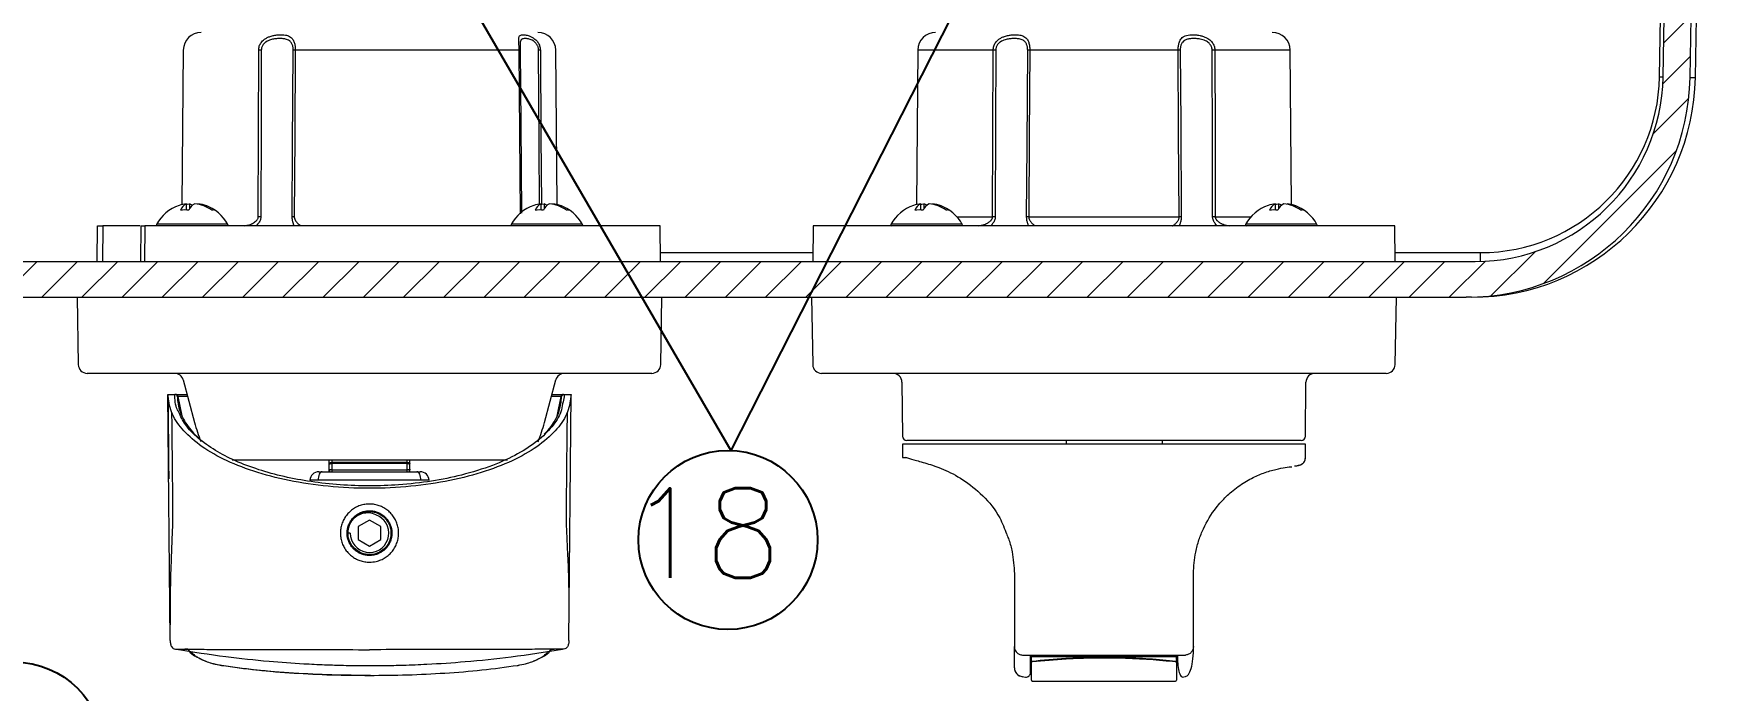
# Model space of a CAD drawing. Extents: x 14808 to 20058, y -13198 to -11680.
# Drawn here: x 15950.8 to 16044.4, y -12223.5 to -12186.8 of the extents above; entities that cross this region are included whole.
import ezdxf

# ---------------------------------------------------------------- set-up
doc = ezdxf.new("R2010")
doc.units = 0
doc.header["$LTSCALE"] = 7
doc.header["$MEASUREMENT"] = 0
doc.layers.get('0').update_dxf_attribs({"color": 2, "linetype": 'CONTINUOUS'})
doc.layers.add('D', color=2, linetype='CONTINUOUS')
doc.layers.add('DWG', color=7, linetype='CONTINUOUS')
doc.styles.add('GHS', font='romans', dxfattribs={"bigfont": 'ghs'})
doc.dimstyles.new('STANDARD$7', dxfattribs={"dimtxt": 3.5, "dimasz": 3, "dimexe": 1, "dimexo": 0.0625, "dimgap": 1, "dimtad": 1, "dimdec": 4, "dimzin": 0, "dimdsep": 46, "dimtxsty": 'GHS', "dimcen": 1, "dimclrt": 2, "dimadec": 0, "dimazin": 0, "dimtfac": 1, "dimtdec": 4, "dimtofl": 0, "dimtmove": 0, "dimatfit": 3, "dimfxl": 1, "dimtolj": 1, "dimtzin": 0, "dimarcsym": 0})

msp = doc.modelspace()

# ---------------------------------------------------------------- hatches: boundary and pattern name
at = {"linetype": 'Continuous', "lineweight": 0}
h = msp.add_hatch(dxfattribs=at)
h.set_pattern_fill('ANSI31', color=2, scale=0.5, style=0)
h.set_pattern_definition([(45, (16191.9034, -11909.3088), (-1.122532, 1.122532), [])])
edge = h.paths.add_edge_path(flags=0)
edge.add_ellipse((16030.803, -12189.068), major_axis=(12.5, 0), ratio=0.999976, start_angle=270, end_angle=359.00002)
edge.add_line((16043.301, -12189.286), (16044.134, -12141.568))
edge.add_line((16044.134, -12141.568), (16042.634, -12141.568))
edge.add_line((16042.634, -12141.568), (16041.802, -12189.251))
edge.add_ellipse((16031.303, -12189.068), major_axis=(-10.5, 0), ratio=0.999976, start_angle=90, end_angle=179.00002, ccw=False)
edge.add_line((16031.303, -12199.568), (15949.231, -12199.568))
edge.add_ellipse((15949.231, -12206.068), major_axis=(6.5, 0), ratio=0.999976, start_angle=90, end_angle=175.90396)
edge.add_ellipse((15942.249, -12205.568), major_axis=(0.5, 0), ratio=0.999976, start_angle=270, end_angle=355.90396, ccw=False)
edge.add_line((15942.249, -12206.068), (15941.205, -12206.068))
edge.add_line((15941.205, -12206.068), (15941.217, -12206.768))
edge.add_line((15941.217, -12206.768), (15942.22, -12206.768))
edge.add_line((15942.22, -12206.768), (15942.242, -12208.068))
edge.add_line((15942.242, -12208.068), (15944.195, -12208.068))
edge.add_line((15944.195, -12208.068), (15944.223, -12206.48))
edge.add_ellipse((15949.222, -12206.568), major_axis=(-5, 0), ratio=0.999976, start_angle=270, end_angle=359.00002, ccw=False)
edge.add_line((15949.222, -12201.568), (16030.803, -12201.568))

# ---------------------------------------------------------------- linework, layer by layer
at = {"color": 7, "linetype": 'Continuous', "lineweight": 15}
for p, q in [((16041.595, -12189.251), (16042.433, -12141.568)), ((16041.802, -12189.251), (16042.634, -12141.568)), ((16043.301, -12189.286), (16044.134, -12141.568)), ((16043.601, -12189.286), (16044.44, -12141.568)), ((15959.185, -12187.759), (15959.109, -12196.392)), ((15977.937, -12187.759), (15965.44, -12187.759)), ((15980.054, -12196.392), (15979.978, -12187.759)), ((16000.185, -12187.759), (16000.109, -12196.392)), ((16021.054, -12196.392), (16020.978, -12187.759)), ((16043.301, -12189.286), (16043.601, -12189.286)), ((15959.362, -12196.694), (15959.362, -12196.345)), ((15959.532, -12196.345), (15959.532, -12196.635)), ((15960.002, -12196.373), (15960.002, -12196.345)), ((15979.161, -12196.694), (15979.161, -12196.345)), ((15979.331, -12196.345), (15979.331, -12196.635)), ((15979.801, -12196.373), (15979.801, -12196.345)), ((16000.362, -12196.694), (16000.362, -12196.345)), ((16000.532, -12196.345), (16000.532, -12196.635)), ((16001.002, -12196.373), (16001.002, -12196.345)), ((16020.161, -12196.694), (16020.161, -12196.345)), ((16020.331, -12196.345), (16020.331, -12196.635)), ((16020.801, -12196.373), (16020.801, -12196.345)), ((15954.379, -12199.568), (15954.396, -12197.568)), ((15954.396, -12197.568), (15954.689, -12197.568)), ((15954.689, -12197.568), (15954.672, -12199.568)), ((15956.769, -12197.568), (15954.689, -12197.568)), ((15956.814, -12197.567), (15956.79, -12199.568)), ((15957.041, -12197.568), (15957.017, -12199.568)), ((15985.814, -12197.568), (15957.041, -12197.568)), ((15985.832, -12199.568), (15985.814, -12197.568)), ((15994.349, -12197.568), (15994.332, -12199.568)), ((16026.814, -12197.568), (15994.349, -12197.568)), ((16006.382, -12197.072), (16014.781, -12197.072)), ((16016.796, -12197.072), (16018.787, -12197.072)), ((16026.832, -12199.568), (16026.814, -12197.568)), ((15949.231, -12199.568), (16031.303, -12199.568)), ((15949.222, -12201.568), (16030.803, -12201.568)), ((15953.257, -12201.568), (15953.323, -12205.326)), ((15985.84, -12205.326), (15985.906, -12201.568)), ((15994.257, -12201.568), (15994.323, -12205.326)), ((16026.84, -12205.326), (16026.906, -12201.568)), ((16031.101, -12201.568), (16030.803, -12201.568)), ((15985.34, -12205.818), (15953.823, -12205.818)), ((15959.181, -12206.188), (15959.818, -12208.567)), ((15979.345, -12208.567), (15979.982, -12206.188)), ((16026.34, -12205.818), (15994.823, -12205.818)), ((15999.303, -12206.313), (15999.329, -12209.32)), ((16021.834, -12209.32), (16021.86, -12206.313)), ((15958.332, -12206.993), (15958.708, -12206.993)), ((15958.451, -12220.736), (15958.332, -12206.993)), ((15958.71, -12206.993), (15958.708, -12206.993)), ((15958.903, -12207.114), (15958.855, -12207.114)), ((15959.114, -12208.197), (15958.903, -12207.114)), ((15980.26, -12207.114), (15980.046, -12208.214)), ((15980.308, -12207.114), (15980.26, -12207.114)), ((15980.455, -12206.993), (15980.453, -12206.993)), ((15980.455, -12206.993), (15980.832, -12206.993)), ((15980.712, -12220.736), (15980.832, -12206.993)), ((15999.332, -12209.768), (15999.332, -12210.517)), ((16021.832, -12209.768), (15999.332, -12209.768)), ((16021.584, -12209.568), (15999.579, -12209.568)), ((16008.482, -12209.768), (16008.482, -12209.568)), ((16013.832, -12209.568), (16013.832, -12209.768)), ((16021.832, -12210.517), (16021.832, -12209.768)), ((15977.29, -12210.674), (15961.913, -12210.674)), ((15967.332, -12210.88), (15967.332, -12210.674)), ((15967.332, -12211.168), (15967.332, -12210.88)), ((15967.482, -12210.674), (15967.482, -12210.788)), ((15967.482, -12210.788), (15967.482, -12210.821)), ((15967.482, -12210.788), (15971.682, -12210.788)), ((15967.482, -12210.821), (15967.482, -12210.859)), ((15971.682, -12210.859), (15967.482, -12210.859)), ((15967.482, -12210.859), (15967.482, -12211.218)), ((15971.682, -12210.788), (15971.682, -12210.674)), ((15971.682, -12210.821), (15971.682, -12210.788)), ((15971.682, -12210.859), (15971.682, -12210.821)), ((15971.682, -12211.218), (15971.682, -12210.859)), ((15971.832, -12210.88), (15971.832, -12210.674)), ((15971.832, -12211.168), (15971.832, -12210.88)), ((15966.705, -12211.791), (15966.253, -12211.791)), ((15972.458, -12211.791), (15966.705, -12211.791)), ((15966.753, -12211.318), (15966.932, -12211.318)), ((15966.932, -12211.318), (15972.231, -12211.318)), ((15967.332, -12211.318), (15967.332, -12211.168)), ((15971.682, -12211.218), (15967.482, -12211.218)), ((15971.832, -12211.318), (15971.832, -12211.168)), ((15972.231, -12211.318), (15972.411, -12211.318)), ((15972.91, -12211.791), (15972.458, -12211.791)), ((15968.507, -12214.743), (15968.357, -12214.743)), ((15969.582, -12214.021), (15968.957, -12214.382)), ((15968.957, -12214.382), (15968.957, -12215.103)), ((15970.207, -12214.382), (15969.582, -12214.021)), ((15970.207, -12215.103), (15970.207, -12214.382)), ((15968.957, -12215.103), (15969.582, -12215.464)), ((15969.582, -12215.464), (15970.207, -12215.103)), ((16005.582, -12217.012), (16005.582, -12221.078)), ((16015.582, -12221.078), (16015.581, -12217.012)), ((15960.31, -12221.844), (15960.438, -12221.89)), ((16006.027, -12221.56), (16015.136, -12221.56)), ((16006.482, -12221.619), (16014.647, -12221.619)), ((16006.482, -12222.532), (16006.482, -12221.619)), ((16006.513, -12221.619), (16006.55, -12221.626)), ((16006.531, -12221.89), (16006.531, -12221.626)), ((16006.56, -12221.89), (16006.531, -12221.89)), ((16006.531, -12222.962), (16006.531, -12221.89)), ((16006.541, -12221.627), (16014.62, -12221.627)), ((16014.631, -12221.89), (16014.602, -12221.89)), ((16014.613, -12221.627), (16014.626, -12221.619)), ((16014.631, -12221.615), (16014.631, -12221.89)), ((16014.631, -12221.89), (16014.631, -12222.962)), ((16014.632, -12221.809), (16014.632, -12221.657)), ((16014.632, -12221.809), (16014.682, -12221.809)), ((16005.582, -12222.265), (16005.582, -12222.259)), ((16006.581, -12223.012), (16014.581, -12223.012))]:
    msp.add_line(p, q, dxfattribs=at)
at = {"color": 8, "linetype": 'Continuous', "lineweight": 15}
for p, q in [((16004.394, -12187.759), (16000.185, -12187.759)), ((15959.004, -12197.493), (15957.688, -12197.493)), ((15961.676, -12197.493), (15959.004, -12197.493)), ((15978.803, -12197.493), (15977.487, -12197.493)), ((15981.475, -12197.493), (15978.803, -12197.493)), ((16000.004, -12197.493), (15998.688, -12197.493)), ((16002.676, -12197.493), (16000.004, -12197.493)), ((16002.376, -12197.072), (16004.367, -12197.072)), ((16019.803, -12197.493), (16018.487, -12197.493)), ((16022.475, -12197.493), (16019.803, -12197.493)), ((15985.827, -12199.076), (15994.336, -12199.076)), ((16026.827, -12199.076), (16031.595, -12199.076)), ((16031.595, -12199.564), (16031.595, -12199.076)), ((16006.027, -12222.756), (16006.027, -12222.761))]:
    msp.add_line(p, q, dxfattribs=at)
at = {"color": 7, "linetype": 'Continuous', "lineweight": 15, "flags": 128}
for points in [[(15963.367, -12197.072), (15963.381, -12192.42), (15963.394, -12187.759)], [(15963.541, -12187.759), (15963.53, -12191.894), (15963.517, -12197.072)], [(15965.265, -12197.072), (15965.29, -12193.098), (15965.324, -12187.759)], [(15965.44, -12187.759), (15965.41, -12192.582), (15965.382, -12197.072)], [(15978.017, -12196.901), (15977.977, -12192.42), (15977.937, -12187.759)], [(15977.986, -12187.759), (15978.022, -12191.894), (15978.065, -12196.865)], [(15979.072, -12196.376), (15979.05, -12193.098), (15979.015, -12187.759)], [(15979.118, -12187.759), (15979.151, -12192.582), (15979.177, -12196.37)], [(16004.367, -12197.072), (16004.381, -12192.42), (16004.394, -12187.759)], [(16004.541, -12187.759), (16004.53, -12191.894), (16004.517, -12197.072)], [(16014.781, -12197.072), (16014.752, -12192.42), (16014.723, -12187.759)], [(16014.839, -12187.759), (16014.865, -12191.894), (16014.898, -12197.072)], [(16016.646, -12197.072), (16016.636, -12193.098), (16016.622, -12187.759)], [(16016.769, -12187.759), (16016.783, -12192.582), (16016.796, -12197.072)], [(15959.362, -12196.373), (15959.407, -12196.364), (15959.532, -12196.345)], [(15979.177, -12196.37), (15979.206, -12196.364), (15979.331, -12196.345)], [(16000.362, -12196.373), (16000.407, -12196.364), (16000.532, -12196.345)], [(16020.161, -12196.373), (16020.206, -12196.364), (16020.331, -12196.345)], [(15966.932, -12211.318), (15966.889, -12211.327), (15966.848, -12211.353), (15966.809, -12211.396), (15966.776, -12211.455), (15966.747, -12211.526), (15966.726, -12211.608), (15966.711, -12211.698), (15966.705, -12211.791)], [(15972.458, -12211.791), (15972.452, -12211.698), (15972.437, -12211.608), (15972.416, -12211.526), (15972.388, -12211.455), (15972.354, -12211.396), (15972.315, -12211.353), (15972.274, -12211.327), (15972.231, -12211.318)], [(15968.453, -12215.147), (15968.445, -12215.128), (15968.417, -12215.031), (15968.397, -12214.932), (15968.385, -12214.829), (15968.387, -12214.629), (15968.401, -12214.528), (15968.424, -12214.428), (15968.492, -12214.24), (15968.539, -12214.149), (15968.593, -12214.062), (15968.72, -12213.907), (15968.794, -12213.837), (15968.875, -12213.773), (15969.046, -12213.669), (15969.139, -12213.627), (15969.236, -12213.593), (15969.432, -12213.552), (15969.533, -12213.544), (15969.636, -12213.544), (15969.835, -12213.57), (15969.933, -12213.595), (15970.03, -12213.63), (15970.209, -12213.72), (15970.293, -12213.777), (15970.374, -12213.841), (15970.513, -12213.986), (15970.573, -12214.067), (15970.627, -12214.155), (15970.711, -12214.337), (15970.741, -12214.434), (15970.763, -12214.535), (15970.781, -12214.734), (15970.778, -12214.836), (15970.765, -12214.938), (15970.716, -12215.132), (15970.679, -12215.227), (15970.634, -12215.319), (15970.523, -12215.486), (15970.457, -12215.563), (15970.383, -12215.635), (15970.224, -12215.756), (15970.136, -12215.807), (15970.042, -12215.851), (15969.851, -12215.912), (15969.752, -12215.93), (15969.649, -12215.941), (15969.449, -12215.935), (15969.349, -12215.92), (15969.248, -12215.895), (15969.061, -12215.824), (15968.972, -12215.776), (15968.885, -12215.72), (15968.732, -12215.59), (15968.664, -12215.516), (15968.601, -12215.434), (15968.515, -12215.292), (15968.449, -12215.138), (15968.449, -12215.138)]]:
    msp.add_lwpolyline(points, dxfattribs=at)
at = {"color": 8, "linetype": 'Continuous', "lineweight": 15, "flags": 128}
msp.add_lwpolyline([(16006.516, -12221.619), (16006.538, -12221.627), (16006.541, -12221.627)], dxfattribs=at)
for centre in [(15989.593, -12215.126), (15949.741, -12226.943)]:
    msp.add_circle(centre, 5)
at = {"color": 7, "linetype": 'Continuous', "lineweight": 15}
for centre, radius, start, end in [((15960.185, -12187.768), 1, 90, 179.5), ((15978.979, -12187.768), 1, 0.5, 90), ((16001.185, -12187.768), 1, 90, 179.5), ((15963.467, -12211.502), 23.744, 89.82271, 90.17729), ((15965.382, -12202.341), 14.583, 89.77215, 90.22785), ((15977.961, -12189.913), 2.155, 89.34728, 90.65272), ((15979.067, -12199.074), 11.316, 89.73997, 90.26003), ((16004.467, -12211.502), 23.744, 89.82271, 90.17729), ((15959.682, -12198.596), 2.278, 108.82271, 151.05941), ((15959.6, -12198.353), 2.021, 96.75426, 108.83693), ((15959.655, -12196.961), 0.683, 115.46713, 158.17014), ((15959.257, -12198.377), 1.686, 81.98218, 98.01782), ((15960.126, -12196.961), 0.683, 115.46713, 158.17014), ((15959.391, -12196.736), 0.416, 45.57298, 70.17262), ((15959.587, -12198.382), 2.052, 54.70535, 83.14242), ((15959.757, -12198.382), 2.052, 54.70535, 83.14242), ((15959.682, -12198.596), 2.278, 28.94059, 71.17729), ((15960.858, -12196.92), 0.229, 68.17834, 111.82166), ((15979.481, -12198.596), 2.278, 108.82271, 151.05941), ((15979.399, -12198.353), 2.021, 96.75426, 108.83693), ((15979.454, -12196.961), 0.683, 115.46713, 158.17014), ((15979.056, -12198.377), 1.686, 81.98218, 98.01782), ((15979.925, -12196.961), 0.683, 115.46713, 158.17014), ((15979.19, -12196.736), 0.416, 45.57298, 70.17262), ((15979.386, -12198.382), 2.052, 54.70535, 83.14242), ((15979.556, -12198.382), 2.052, 54.70535, 83.14242), ((15979.481, -12198.596), 2.278, 28.94059, 71.17729), ((15980.656, -12196.92), 0.229, 68.17834, 111.82166), ((16000.682, -12198.596), 2.278, 108.82271, 151.05941), ((16000.6, -12198.353), 2.021, 96.75426, 108.83693), ((16000.655, -12196.961), 0.683, 115.46713, 158.17014), ((16000.257, -12198.377), 1.686, 81.98218, 98.01782), ((16001.126, -12196.961), 0.683, 115.46713, 158.17014), ((16000.391, -12196.736), 0.416, 45.57298, 70.17262), ((16000.587, -12198.382), 2.052, 54.70535, 83.14242), ((16000.757, -12198.382), 2.052, 54.70535, 83.14242), ((16000.682, -12198.596), 2.278, 28.94059, 71.17729), ((16001.858, -12196.92), 0.229, 68.17834, 111.82166), ((16020.481, -12198.596), 2.278, 108.82271, 151.05941), ((16020.399, -12198.353), 2.021, 96.75426, 108.83693), ((16020.454, -12196.961), 0.683, 115.46713, 158.17014), ((16020.056, -12198.377), 1.686, 81.98218, 98.01782), ((16020.925, -12196.961), 0.683, 115.46713, 158.17014), ((16020.19, -12196.736), 0.416, 45.57298, 70.17262), ((16020.386, -12198.382), 2.052, 54.70535, 83.14242), ((16020.556, -12198.382), 2.052, 54.70535, 83.14242), ((16020.481, -12198.596), 2.278, 28.94059, 71.17729), ((16021.656, -12196.92), 0.229, 68.17834, 111.82166), ((15957.732, -12197.518), 0.05, 151.05941, 270), ((15961.632, -12197.518), 0.05, 270, 28.94059), ((15963.442, -12220.873), 23.801, 89.82028, 90.17972), ((15965.324, -12211.423), 14.351, 89.76676, 90.23324), ((15977.531, -12197.518), 0.05, 151.05941, 270), ((15981.431, -12197.518), 0.05, 270, 28.94059), ((15998.732, -12197.518), 0.05, 151.05941, 270), ((16002.632, -12197.518), 0.05, 270, 28.94059), ((16004.442, -12220.873), 23.801, 89.82028, 90.17972), ((16006.324, -12211.423), 14.351, 89.76676, 90.23324), ((16014.839, -12211.423), 14.351, 89.76676, 90.23324), ((16016.721, -12220.873), 23.801, 89.82028, 90.17972), ((16018.531, -12197.518), 0.05, 151.05941, 270), ((16022.431, -12197.518), 0.05, 270, 28.94059), ((15953.823, -12205.318), 0.5, 181, 270), ((15985.34, -12205.318), 0.5, 270, 359), ((15994.823, -12205.318), 0.5, 181, 270), ((16026.34, -12205.318), 0.5, 270, 359), ((15958.698, -12206.318), 0.5, 15, 90), ((15980.465, -12206.318), 0.5, 90, 165), ((15998.803, -12206.318), 0.5, 0.5, 90), ((16022.36, -12206.318), 0.5, 90, 179.5), ((15958.756, -12207.143), 0.15, 11.05711, 89.99844), ((15977.372, -12207.034), 2.935, 311.7758, 358.25523), ((15980.407, -12207.143), 0.15, 90.00156, 168.94289), ((15969.477, -12205.979), 10, 195, 201.4115), ((15969.686, -12205.979), 10, 338.52053, 345), ((15999.579, -12209.318), 0.25, 180.5, 270), ((16021.584, -12209.318), 0.25, 270, 359.5), ((15966.753, -12211.818), 0.5, 90, 177), ((15972.411, -12211.818), 0.5, 3, 90), ((15969.582, -12214.743), 1.075, 180, 61.34812), ((16006.58, -12221.889), 0.0494, 180.76078, 270.7411), ((16006.623, -12221.891), 0.0633, 178.5836, 228.11311), ((16014.538, -12221.891), 0.0633, 311.88689, 1.4164), ((16014.581, -12221.889), 0.0494, 269.2589, 359.23922), ((16006.081, -12222.259), 0.5, 180.00325, 263.70305), ((16006.082, -12222.265), 0.5, 180, 263.69874), ((16010.582, -12181.512), 41.5, 263.69874, 263.94664), ((16006.232, -12222.532), 0.25, 263.94664, 0), ((16006.581, -12222.962), 0.05, 180, 270), ((16014.581, -12222.962), 0.05, 270, 0), ((16010.582, -12181.512), 41.5, 276.05697, 276.30235)]:
    msp.add_arc(centre, radius, start, end, dxfattribs=at)
at = {"color": 8, "linetype": 'Continuous', "lineweight": 15}
msp.add_arc((16042.055, -12163.409), 25.846, 268.98059, 269.43934, dxfattribs=at)
at = {"color": 7, "linetype": 'Continuous', "lineweight": 15}
for centre, major_axis, ratio, start_param, end_param in [((16030.803, -12189.068), (12.5, 0), 0.999976, 4.712389, 6.265732), ((16031.103, -12189.068), (9.601, 8.006), 0.999886, 4.017277, 5.570621), ((16031.303, -12189.068), (-10.5, 0), 0.999976, 1.570796, 3.12414), ((16031.596, -12189.076), (7.734, 6.34), 0.999876, 4.025663, 5.579007)]:
    msp.add_ellipse(centre, major_axis=major_axis, ratio=ratio, start_param=start_param, end_param=end_param, dxfattribs=at)
for points, knots in [([(15963.394, -12187.759), (15963.401, -12187.684), (15963.415, -12187.537), (15963.529, -12187.326), (15963.687, -12187.169), (15963.867, -12187.06), (15964.047, -12186.986), (15964.25, -12186.934), (15964.42, -12186.911), (15964.578, -12186.9), (15964.725, -12186.9), (15964.875, -12186.916), (15965.007, -12186.946), (15965.121, -12186.992), (15965.246, -12187.079), (15965.347, -12187.22), (15965.411, -12187.419), (15965.437, -12187.602), (15965.439, -12187.715), (15965.44, -12187.759)], [0, 0, 0, 0, 0.06522, 0.128009, 0.205419, 0.257625, 0.31149, 0.376617, 0.443753, 0.470296, 0.529984, 0.590998, 0.635033, 0.689758, 0.745855, 0.832546, 0.901042, 0.961837, 1, 1, 1, 1]), ([(15965.324, -12187.759), (15965.323, -12187.726), (15965.322, -12187.667), (15965.31, -12187.585), (15965.292, -12187.51), (15965.267, -12187.438), (15965.229, -12187.365), (15965.178, -12187.298), (15965.106, -12187.234), (15965.013, -12187.183), (15964.88, -12187.141), (15964.708, -12187.116), (15964.5, -12187.113), (15964.281, -12187.132), (15964.088, -12187.172), (15963.924, -12187.233), (15963.808, -12187.297), (15963.715, -12187.371), (15963.65, -12187.442), (15963.601, -12187.518), (15963.567, -12187.593), (15963.545, -12187.674), (15963.542, -12187.73), (15963.541, -12187.759)], [0, 0, 0, 0, 0.0351614, 0.0630468, 0.0916104, 0.1235442, 0.1563067, 0.1981593, 0.241181, 0.2974979, 0.355114, 0.4424705, 0.5321615, 0.6152982, 0.700652, 0.7530701, 0.8068577, 0.8434544, 0.8810139, 0.909991, 0.9396523, 0.9693957, 1, 1, 1, 1]), ([(15977.937, -12187.759), (15977.935, -12187.684), (15977.932, -12187.537), (15977.919, -12187.326), (15977.911, -12187.169), (15977.918, -12187.06), (15977.939, -12186.986), (15977.984, -12186.934), (15978.045, -12186.911), (15978.119, -12186.9), (15978.203, -12186.9), (15978.317, -12186.916), (15978.439, -12186.946), (15978.567, -12186.992), (15978.735, -12187.079), (15978.91, -12187.22), (15979.045, -12187.419), (15979.109, -12187.602), (15979.115, -12187.715), (15979.118, -12187.759)], [0, 0, 0, 0, 0.06522, 0.128009, 0.205419, 0.257625, 0.31149, 0.376617, 0.443753, 0.470296, 0.529984, 0.590998, 0.635033, 0.689758, 0.745855, 0.832546, 0.901042, 0.961837, 1, 1, 1, 1]), ([(15979.015, -12187.759), (15979.013, -12187.726), (15979.01, -12187.667), (15978.989, -12187.585), (15978.959, -12187.51), (15978.918, -12187.438), (15978.862, -12187.365), (15978.791, -12187.298), (15978.701, -12187.234), (15978.6, -12187.183), (15978.502, -12187.15), (15978.417, -12187.13), (15978.32, -12187.116), (15978.216, -12187.113), (15978.133, -12187.129), (15978.082, -12187.155), (15978.047, -12187.186), (15978.018, -12187.233), (15978, -12187.297), (15977.99, -12187.371), (15977.986, -12187.442), (15977.985, -12187.518), (15977.985, -12187.593), (15977.985, -12187.674), (15977.985, -12187.73), (15977.986, -12187.759)], [0, 0, 0, 0, 0.035155, 0.063036, 0.091595, 0.123523, 0.15628, 0.198126, 0.24114, 0.297448, 0.355054, 0.398608, 0.442471, 0.532147, 0.61527, 0.657807, 0.700702, 0.753112, 0.80689, 0.843481, 0.881034, 0.910006, 0.939662, 0.969401, 1, 1, 1, 1]), ([(15956.826, -12197.568), (15956.826, -12197.568), (15956.826, -12197.568), (15956.924, -12197.568), (15957.016, -12197.568), (15957.041, -12197.568)], [0, 0, 0, 0, 0.330144, 0.819586, 1, 1, 1, 1]), ([(15962.576, -12197.568), (15962.577, -12197.568), (15962.616, -12197.568), (15962.694, -12197.561), (15962.812, -12197.536), (15962.932, -12197.496), (15963.048, -12197.443), (15963.156, -12197.378), (15963.24, -12197.312), (15963.303, -12197.244), (15963.345, -12197.179), (15963.366, -12197.118), (15963.367, -12197.081), (15963.367, -12197.072)], [0, 0, 0, 0, 0.003411, 0.119157, 0.237749, 0.365374, 0.495116, 0.616289, 0.739678, 0.814134, 0.890655, 0.971656, 1, 1, 1, 1]), ([(15963.517, -12197.072), (15963.515, -12197.099), (15963.513, -12197.153), (15963.491, -12197.238), (15963.454, -12197.326), (15963.401, -12197.414), (15963.336, -12197.495), (15963.286, -12197.543), (15963.26, -12197.568)], [0, 0, 0, 0, 0.139411, 0.282292, 0.456693, 0.635351, 0.816391, 1, 1, 1, 1]), ([(15965.375, -12197.568), (15965.37, -12197.556), (15965.36, -12197.532), (15965.346, -12197.494), (15965.332, -12197.454), (15965.318, -12197.413), (15965.306, -12197.37), (15965.295, -12197.326), (15965.285, -12197.28), (15965.277, -12197.235), (15965.27, -12197.18), (15965.266, -12197.126), (15965.265, -12197.086), (15965.265, -12197.072)], [0, 0, 0, 0, 0.090415, 0.181102, 0.272688, 0.364618, 0.451741, 0.539261, 0.628208, 0.717748, 0.787317, 0.928344, 1, 1, 1, 1]), ([(15965.382, -12197.072), (15965.382, -12197.079), (15965.382, -12197.099), (15965.386, -12197.126), (15965.391, -12197.155), (15965.399, -12197.181), (15965.409, -12197.211), (15965.423, -12197.242), (15965.438, -12197.271), (15965.454, -12197.297), (15965.473, -12197.326), (15965.502, -12197.364), (15965.536, -12197.404), (15965.57, -12197.44), (15965.6, -12197.468), (15965.629, -12197.494), (15965.658, -12197.516), (15965.684, -12197.534), (15965.711, -12197.551), (15965.735, -12197.562), (15965.754, -12197.567), (15965.762, -12197.567), (15965.764, -12197.568)], [0, 0, 0, 0, 0.019991, 0.060778, 0.081601, 0.109548, 0.146431, 0.183739, 0.222033, 0.260549, 0.290659, 0.351139, 0.443135, 0.505042, 0.568736, 0.632665, 0.697349, 0.762313, 0.820928, 0.909716, 0.96981, 1, 1, 1, 1]), ([(16003.576, -12197.568), (16003.577, -12197.568), (16003.597, -12197.568), (16003.636, -12197.566), (16003.693, -12197.559), (16003.751, -12197.549), (16003.81, -12197.534), (16003.87, -12197.516), (16003.931, -12197.494), (16003.991, -12197.469), (16004.048, -12197.44), (16004.103, -12197.41), (16004.154, -12197.377), (16004.204, -12197.34), (16004.245, -12197.305), (16004.277, -12197.272), (16004.301, -12197.244), (16004.323, -12197.212), (16004.343, -12197.178), (16004.358, -12197.141), (16004.366, -12197.105), (16004.367, -12197.081), (16004.367, -12197.072)], [0, 0, 0, 0, 0.003408, 0.061081, 0.119148, 0.178278, 0.237708, 0.30136, 0.365289, 0.43001, 0.494978, 0.555428, 0.616101, 0.677601, 0.739483, 0.776613, 0.813921, 0.851999, 0.890483, 0.93057, 0.971681, 1, 1, 1, 1]), ([(16004.517, -12197.072), (16004.515, -12197.099), (16004.513, -12197.153), (16004.491, -12197.238), (16004.454, -12197.326), (16004.401, -12197.414), (16004.336, -12197.495), (16004.286, -12197.543), (16004.26, -12197.568)], [0, 0, 0, 0, 0.139411, 0.282292, 0.456693, 0.635351, 0.816391, 1, 1, 1, 1]), ([(16006.375, -12197.568), (16006.365, -12197.544), (16006.345, -12197.496), (16006.318, -12197.415), (16006.294, -12197.327), (16006.277, -12197.239), (16006.267, -12197.153), (16006.266, -12197.099), (16006.265, -12197.072)], [0, 0, 0, 0, 0.181126, 0.36465, 0.539281, 0.717708, 0.857195, 1, 1, 1, 1]), ([(16006.382, -12197.072), (16006.384, -12197.099), (16006.386, -12197.136), (16006.402, -12197.193), (16006.423, -12197.244), (16006.461, -12197.311), (16006.511, -12197.378), (16006.571, -12197.442), (16006.63, -12197.495), (16006.684, -12197.535), (16006.73, -12197.562), (16006.753, -12197.566), (16006.764, -12197.568)], [0, 0, 0, 0, 0.081314, 0.109288, 0.18345, 0.26028, 0.38124, 0.504862, 0.632548, 0.762247, 0.879795, 1, 1, 1, 1]), ([(16014.399, -12197.568), (16014.399, -12197.568), (16014.409, -12197.568), (16014.434, -12197.561), (16014.479, -12197.536), (16014.533, -12197.496), (16014.591, -12197.443), (16014.651, -12197.378), (16014.701, -12197.312), (16014.74, -12197.244), (16014.767, -12197.179), (16014.78, -12197.118), (16014.781, -12197.081), (16014.781, -12197.072)], [0, 0, 0, 0, 0.003411, 0.119157, 0.237749, 0.365374, 0.495116, 0.616289, 0.739678, 0.814134, 0.890655, 0.971656, 1, 1, 1, 1]), ([(16014.898, -12197.072), (16014.897, -12197.099), (16014.896, -12197.153), (16014.886, -12197.238), (16014.869, -12197.326), (16014.845, -12197.414), (16014.818, -12197.495), (16014.798, -12197.543), (16014.788, -12197.568)], [0, 0, 0, 0, 0.139411, 0.282292, 0.456693, 0.635351, 0.816391, 1, 1, 1, 1]), ([(16016.903, -12197.568), (16016.878, -12197.544), (16016.827, -12197.496), (16016.763, -12197.415), (16016.709, -12197.327), (16016.672, -12197.239), (16016.65, -12197.153), (16016.648, -12197.099), (16016.646, -12197.072)], [0, 0, 0, 0, 0.181126, 0.36465, 0.539281, 0.717708, 0.857195, 1, 1, 1, 1]), ([(16016.796, -12197.072), (16016.796, -12197.085), (16016.798, -12197.113), (16016.808, -12197.149), (16016.822, -12197.181), (16016.839, -12197.211), (16016.861, -12197.242), (16016.885, -12197.271), (16016.918, -12197.304), (16016.958, -12197.339), (16017.007, -12197.376), (16017.059, -12197.409), (16017.114, -12197.44), (16017.171, -12197.468), (16017.231, -12197.494), (16017.292, -12197.516), (16017.352, -12197.534), (16017.412, -12197.549), (16017.47, -12197.559), (16017.528, -12197.566), (16017.568, -12197.567), (16017.587, -12197.568)], [0, 0, 0, 0, 0.040111, 0.081563, 0.10951, 0.146393, 0.183701, 0.221995, 0.260512, 0.320777, 0.381454, 0.443112, 0.50502, 0.568715, 0.632644, 0.697329, 0.762293, 0.820909, 0.879801, 0.939692, 1, 1, 1, 1]), ([(15958.332, -12206.993), (15958.339, -12207.788), (15958.354, -12209.421), (15958.366, -12210.93), (15958.373, -12211.705)], [0, 0, 0, 0, 0.4867858, 1, 1, 1, 1]), ([(15980.832, -12206.993), (15980.793, -12207.32), (15980.716, -12207.975), (15980.107, -12208.929), (15979.128, -12209.823), (15977.787, -12210.631), (15976.096, -12211.312), (15974.111, -12211.834), (15971.906, -12212.163), (15969.582, -12212.276), (15967.257, -12212.163), (15965.052, -12211.834), (15963.067, -12211.312), (15961.376, -12210.631), (15960.035, -12209.823), (15959.056, -12208.929), (15958.447, -12207.975), (15958.37, -12207.32), (15958.332, -12206.993)], [0, 0, 0, 0, 0.062525, 0.125048, 0.187566, 0.250075, 0.312572, 0.375057, 0.437532, 0.5, 0.562468, 0.624943, 0.687428, 0.749925, 0.812434, 0.874952, 0.937475, 1, 1, 1, 1]), ([(15958.855, -12207.114), (15958.853, -12207.106), (15958.849, -12207.089), (15958.833, -12207.057), (15958.804, -12207.024), (15958.76, -12206.998), (15958.727, -12206.994), (15958.71, -12206.993)], [0, 0, 0, 0, 0.116728, 0.269822, 0.51486, 0.757385, 1, 1, 1, 1]), ([(15958.93, -12207.981), (15958.906, -12207.939), (15958.723, -12207.617), (15958.716, -12207.283), (15958.71, -12206.993)], [0, 0, 0, 0, 0.129472, 1, 1, 1, 1]), ([(15958.801, -12206.993), (15958.805, -12206.993), (15958.824, -12206.993), (15958.867, -12206.993), (15958.944, -12206.993), (15959.039, -12206.993), (15959.153, -12206.993), (15959.267, -12206.993), (15959.344, -12206.993), (15959.389, -12206.993), (15959.396, -12206.993)], [0, 0, 0, 0, 0.046711, 0.228581, 0.351818, 0.539616, 0.723901, 0.84881, 0.975583, 1, 1, 1, 1]), ([(15958.855, -12207.114), (15958.856, -12207.116), (15958.856, -12207.119), (15958.857, -12207.123), (15958.857, -12207.123)], [0, 0, 0, 0, 0.827643, 1, 1, 1, 1]), ([(15958.857, -12207.123), (15958.857, -12207.123), (15958.858, -12207.262), (15958.883, -12207.539), (15958.994, -12207.956), (15959.179, -12208.372), (15959.434, -12208.774), (15959.748, -12209.156), (15960.006, -12209.395), (15960.134, -12209.513)], [0, 0, 0, 0, 0.000005, 0.168068, 0.337059, 0.508948, 0.681849, 0.842101, 1, 1, 1, 1]), ([(15959.429, -12207.114), (15959.334, -12207.113), (15959.115, -12207.111), (15958.958, -12207.111), (15958.907, -12207.113), (15958.904, -12207.114), (15958.903, -12207.114)], [0, 0, 0, 0, 0.302517, 0.700365, 0.936296, 1, 1, 1, 1]), ([(15980.26, -12207.114), (15980.258, -12207.113), (15980.256, -12207.113), (15980.238, -12207.112), (15980.216, -12207.112), (15980.193, -12207.111), (15980.166, -12207.111), (15980.127, -12207.111), (15980.07, -12207.111), (15980.015, -12207.111), (15979.966, -12207.112), (15979.915, -12207.112), (15979.846, -12207.113), (15979.781, -12207.113), (15979.742, -12207.114), (15979.734, -12207.114)], [0, 0, 0, 0, 0.096348, 0.193636, 0.292332, 0.342095, 0.392043, 0.488365, 0.585643, 0.684344, 0.734114, 0.784068, 0.880246, 0.977356, 1, 1, 1, 1]), ([(15979.767, -12206.993), (15979.772, -12206.993), (15979.825, -12206.993), (15979.918, -12206.993), (15980.043, -12206.993), (15980.146, -12206.993), (15980.226, -12206.993), (15980.277, -12206.993), (15980.324, -12206.993), (15980.358, -12206.993), (15980.373, -12206.993), (15980.377, -12206.993)], [0, 0, 0, 0, 0.017074, 0.160307, 0.320079, 0.475809, 0.604913, 0.721233, 0.779752, 0.93546, 1, 1, 1, 1]), ([(15980.306, -12207.123), (15980.307, -12207.121), (15980.307, -12207.117), (15980.308, -12207.114), (15980.308, -12207.114)], [0, 0, 0, 0, 0.8280796, 1, 1, 1, 1]), ([(15980.308, -12207.114), (15980.31, -12207.106), (15980.314, -12207.089), (15980.33, -12207.057), (15980.359, -12207.024), (15980.403, -12206.998), (15980.436, -12206.994), (15980.453, -12206.993)], [0, 0, 0, 0, 0.116735, 0.2698192, 0.5148581, 0.7573841, 1, 1, 1, 1]), ([(15980.453, -12206.993), (15980.453, -12207.038), (15980.454, -12207.213), (15980.401, -12207.386), (15980.362, -12207.514)], [0, 0, 0, 0, 0.261722, 1, 1, 1, 1]), ([(15958.533, -12207.979), (15958.54, -12208.661), (15958.553, -12209.889), (15958.57, -12211.527), (15958.582, -12212.775), (15958.595, -12213.84), (15958.559, -12214.939), (15958.504, -12216.287), (15958.445, -12217.965), (15958.445, -12219.193), (15958.444, -12219.875)], [0, 0, 0, 0, 0.16673, 0.300323, 0.400199, 0.472348, 0.559604, 0.673673, 0.818781, 1, 1, 1, 1]), ([(15980.362, -12207.514), (15980.335, -12207.667), (15980.258, -12208.107), (15979.801, -12208.809), (15978.999, -12209.601), (15977.893, -12210.332), (15976.47, -12210.988), (15974.831, -12211.5), (15973.047, -12211.862), (15971.304, -12212.06), (15969.579, -12212.121), (15967.929, -12212.062), (15966.319, -12211.887), (15964.784, -12211.6), (15963.36, -12211.209), (15962.063, -12210.716), (15960.922, -12210.121), (15959.981, -12209.438), (15959.275, -12208.717), (15959.04, -12208.216), (15958.93, -12207.981)], [0, 0, 0, 0, 0.033408, 0.096414, 0.157985, 0.22118, 0.285131, 0.351434, 0.408227, 0.466979, 0.517101, 0.56746, 0.61927, 0.669906, 0.721862, 0.775498, 0.830479, 0.888466, 0.947798, 1, 1, 1, 1]), ([(15980.727, -12219.015), (15980.725, -12218.429), (15980.721, -12217.373), (15980.655, -12215.912), (15980.596, -12214.72), (15980.566, -12213.691), (15980.584, -12212.649), (15980.594, -12211.402), (15980.611, -12209.807), (15980.624, -12208.627), (15980.63, -12207.979)], [0, 0, 0, 0, 0.172768, 0.311022, 0.419954, 0.504478, 0.583254, 0.691494, 0.830591, 1, 1, 1, 1]), ([(15967.332, -12210.88), (15967.332, -12210.872), (15967.334, -12210.858), (15967.348, -12210.836), (15967.365, -12210.823), (15967.375, -12210.815)], [0, 0, 0, 0, 0.310512, 0.580947, 1, 1, 1, 1]), ([(15967.375, -12210.865), (15967.365, -12210.867), (15967.348, -12210.87), (15967.334, -12210.875), (15967.332, -12210.878), (15967.332, -12210.88)], [0, 0, 0, 0, 0.419053, 0.689488, 1, 1, 1, 1]), ([(15967.375, -12210.815), (15967.383, -12210.811), (15967.398, -12210.803), (15967.433, -12210.791), (15967.462, -12210.79), (15967.482, -12210.788)], [0, 0, 0, 0, 0.2613599, 0.5154269, 1, 1, 1, 1]), ([(15967.375, -12210.865), (15967.383, -12210.864), (15967.398, -12210.862), (15967.433, -12210.86), (15967.462, -12210.859), (15967.482, -12210.859)], [0, 0, 0, 0, 0.26136, 0.515427, 1, 1, 1, 1]), ([(15971.682, -12210.788), (15971.701, -12210.79), (15971.73, -12210.791), (15971.765, -12210.803), (15971.78, -12210.811), (15971.788, -12210.815)], [0, 0, 0, 0, 0.4845731, 0.7386401, 1, 1, 1, 1]), ([(15971.682, -12210.859), (15971.701, -12210.859), (15971.73, -12210.86), (15971.765, -12210.862), (15971.78, -12210.864), (15971.788, -12210.865)], [0, 0, 0, 0, 0.484573, 0.73864, 1, 1, 1, 1]), ([(15971.788, -12210.815), (15971.798, -12210.823), (15971.815, -12210.836), (15971.829, -12210.858), (15971.831, -12210.872), (15971.832, -12210.88)], [0, 0, 0, 0, 0.419053, 0.6894876, 1, 1, 1, 1]), ([(15971.832, -12210.88), (15971.831, -12210.878), (15971.829, -12210.875), (15971.815, -12210.87), (15971.798, -12210.867), (15971.788, -12210.865)], [0, 0, 0, 0, 0.310512, 0.580947, 1, 1, 1, 1]), ([(15999.332, -12210.517), (15999.337, -12210.517), (15999.348, -12210.518), (15999.422, -12210.521), (15999.498, -12210.525), (15999.532, -12210.527)], [0, 0, 0, 0, 0.382822, 0.722338, 1, 1, 1, 1]), ([(15999.512, -12210.509), (15999.644, -12210.553), (15999.908, -12210.64), (16000.65, -12210.826), (16001.592, -12211.146), (16002.699, -12211.701), (16003.82, -12212.597), (16004.72, -12213.664), (16005.034, -12214.497), (16005.153, -12214.814)], [0, 0, 0, 0, 0.154992, 0.309412, 0.462642, 0.614053, 0.763172, 0.910055, 1, 1, 1, 1]), ([(16021.693, -12210.862), (16021.63, -12210.906), (16021.539, -12210.969), (16021.287, -12210.999), (16021.21, -12211.008)], [0, 0, 0, 0, 0.692417, 1, 1, 1, 1]), ([(16021.246, -12210.99), (16021.295, -12210.983), (16021.432, -12210.964), (16021.584, -12210.922), (16021.718, -12210.829), (16021.812, -12210.693), (16021.826, -12210.568), (16021.832, -12210.518)], [0, 0, 0, 0, 0.200078, 0.562835, 0.784229, 0.913735, 1, 1, 1, 1]), ([(16021.693, -12210.862), (16021.735, -12210.808), (16021.815, -12210.705), (16021.826, -12210.575), (16021.832, -12210.513)], [0, 0, 0, 0, 0.5192218, 1, 1, 1, 1]), ([(15967.332, -12211.168), (15967.332, -12211.172), (15967.334, -12211.179), (15967.348, -12211.191), (15967.365, -12211.199), (15967.375, -12211.203)], [0, 0, 0, 0, 0.312371, 0.583362, 1, 1, 1, 1]), ([(15967.375, -12211.274), (15967.365, -12211.261), (15967.348, -12211.24), (15967.334, -12211.202), (15967.332, -12211.18), (15967.332, -12211.168)], [0, 0, 0, 0, 0.416638, 0.687629, 1, 1, 1, 1]), ([(15967.482, -12211.218), (15967.472, -12211.217), (15967.453, -12211.217), (15967.425, -12211.214), (15967.398, -12211.21), (15967.383, -12211.205), (15967.375, -12211.203)], [0, 0, 0, 0, 0.237549, 0.482826, 0.736712, 1, 1, 1, 1]), ([(15971.788, -12211.203), (15971.78, -12211.205), (15971.765, -12211.21), (15971.738, -12211.214), (15971.71, -12211.217), (15971.691, -12211.217), (15971.682, -12211.218)], [0, 0, 0, 0, 0.263288, 0.517174, 0.762451, 1, 1, 1, 1]), ([(15971.788, -12211.203), (15971.798, -12211.199), (15971.816, -12211.191), (15971.829, -12211.179), (15971.831, -12211.172), (15971.832, -12211.168)], [0, 0, 0, 0, 0.416638, 0.687629, 1, 1, 1, 1]), ([(15971.832, -12211.168), (15971.831, -12211.18), (15971.829, -12211.202), (15971.816, -12211.24), (15971.798, -12211.261), (15971.788, -12211.274)], [0, 0, 0, 0, 0.312371, 0.583362, 1, 1, 1, 1]), ([(16015.582, -12217.012), (16015.588, -12216.807), (16015.6, -12216.399), (16015.701, -12215.765), (16015.872, -12215.126), (16016.214, -12214.261), (16016.655, -12213.546), (16017.121, -12212.992), (16017.408, -12212.696), (16017.727, -12212.407), (16018.076, -12212.135), (16018.452, -12211.887), (16018.937, -12211.614), (16019.546, -12211.352), (16020.201, -12211.163), (16020.698, -12211.072), (16021.018, -12211.037), (16021.068, -12211.034), (16021.073, -12211.034)], [0, 0, 0, 0, 0.048861, 0.097178, 0.153143, 0.207459, 0.323121, 0.360679, 0.397905, 0.434941, 0.481611, 0.528617, 0.576229, 0.668659, 0.778967, 0.888233, 0.989641, 1, 1, 1, 1]), ([(15969.582, -12216.368), (15969.492, -12216.363), (15969.31, -12216.355), (15969.046, -12216.284), (15968.795, -12216.174), (15968.568, -12216.023), (15968.367, -12215.834), (15968.202, -12215.616), (15968.074, -12215.371), (15967.991, -12215.11), (15967.952, -12214.836), (15967.959, -12214.564), (15968.011, -12214.296), (15968.107, -12214.042), (15968.245, -12213.806), (15968.419, -12213.596), (15968.629, -12213.417), (15968.864, -12213.276), (15969.122, -12213.176), (15969.391, -12213.121), (15969.666, -12213.112), (15969.935, -12213.149), (15970.196, -12213.23), (15970.438, -12213.352), (15970.658, -12213.515), (15970.847, -12213.711), (15971.003, -12213.939), (15971.117, -12214.188), (15971.189, -12214.456), (15971.214, -12214.729), (15971.193, -12215.003), (15971.128, -12215.267), (15971.018, -12215.518), (15970.87, -12215.745), (15970.684, -12215.947), (15970.467, -12216.114), (15970.223, -12216.243), (15969.928, -12216.345), (15969.708, -12216.359), (15969.582, -12216.368)], [0, 0, 0, 0, 0.026299, 0.053366, 0.079664, 0.106717, 0.133161, 0.160368, 0.186884, 0.21418, 0.240499, 0.267592, 0.29375, 0.32066, 0.346968, 0.374025, 0.400589, 0.427924, 0.454459, 0.48178, 0.508023, 0.535035, 0.561147, 0.588004, 0.614334, 0.641412, 0.667993, 0.695348, 0.721857, 0.74915, 0.775387, 0.802389, 0.828566, 0.855491, 0.881881, 0.909028, 0.935554, 0.962857, 1, 1, 1, 1]), ([(15970.451, -12213.845), (15970.426, -12213.822), (15970.375, -12213.775), (15970.291, -12213.712), (15970.202, -12213.655), (15970.107, -12213.607), (15969.977, -12213.553), (15969.841, -12213.516), (15969.702, -12213.497), (15969.562, -12213.489), (15969.422, -12213.499), (15969.285, -12213.527), (15969.151, -12213.566), (15969.022, -12213.621), (15968.902, -12213.691), (15968.788, -12213.772), (15968.684, -12213.867), (15968.594, -12213.974), (15968.512, -12214.089), (15968.445, -12214.214), (15968.395, -12214.345), (15968.356, -12214.48), (15968.334, -12214.618), (15968.33, -12214.757), (15968.338, -12214.895), (15968.362, -12215.031), (15968.403, -12215.163), (15968.455, -12215.291), (15968.522, -12215.413), (15968.605, -12215.525), (15968.697, -12215.63), (15968.803, -12215.725), (15968.919, -12215.805), (15969.043, -12215.874), (15969.175, -12215.928), (15969.312, -12215.965), (15969.45, -12215.989), (15969.59, -12215.996), (15969.728, -12215.985), (15969.864, -12215.964), (15969.996, -12215.925), (15970.121, -12215.872), (15970.242, -12215.807), (15970.355, -12215.729), (15970.458, -12215.636), (15970.553, -12215.535), (15970.636, -12215.421), (15970.703, -12215.297), (15970.746, -12215.2), (15970.781, -12215.1), (15970.807, -12214.996), (15970.824, -12214.89), (15970.835, -12214.75), (15970.828, -12214.609), (15970.803, -12214.471), (15970.767, -12214.336), (15970.715, -12214.208), (15970.652, -12214.094), (15970.589, -12214), (15970.525, -12213.919), (15970.47, -12213.864), (15970.451, -12213.845)], [0, 0, 0, 0, 0.013166, 0.026422, 0.039966, 0.053609, 0.066775, 0.093558, 0.10721, 0.120291, 0.146902, 0.160463, 0.173495, 0.199996, 0.213495, 0.226629, 0.253338, 0.266946, 0.280137, 0.306975, 0.320657, 0.333709, 0.360267, 0.373805, 0.386731, 0.413014, 0.4264, 0.439462, 0.466012, 0.47953, 0.492854, 0.519952, 0.533759, 0.547095, 0.574238, 0.588082, 0.601113, 0.627634, 0.641157, 0.653957, 0.679986, 0.693244, 0.706172, 0.732448, 0.745823, 0.759075, 0.786019, 0.799743, 0.813116, 0.826584, 0.840353, 0.854229, 0.867385, 0.894159, 0.907811, 0.920749, 0.947062, 0.960467, 0.970257, 0.990018, 1, 1, 1, 1]), ([(15970.097, -12213.799), (15969.985, -12213.74), (15969.761, -12213.622), (15969.376, -12213.6), (15969.011, -12213.692), (15968.815, -12213.837), (15968.72, -12213.908)], [0, 0, 0, 0, 0.254219, 0.508371, 0.762352, 1, 1, 1, 1]), ([(15968.72, -12213.908), (15968.695, -12213.931), (15968.585, -12214.035), (15968.438, -12214.27), (15968.363, -12214.542), (15968.358, -12214.702), (15968.357, -12214.743)], [0, 0, 0, 0, 0.1071785, 0.4884509, 0.868965, 1, 1, 1, 1]), ([(16005.167, -12214.846), (16005.204, -12214.934), (16005.328, -12215.236), (16005.516, -12215.955), (16005.556, -12216.601), (16005.582, -12217.012)], [0, 0, 0, 0, 0.132107, 0.447801, 1, 1, 1, 1]), ([(15958.452, -12220.736), (15958.455, -12220.803), (15958.46, -12220.927), (15958.52, -12221.085), (15958.621, -12221.193), (15958.705, -12221.217), (15958.748, -12221.229)], [0, 0, 0, 0, 0.318621, 0.59279, 0.790291, 1, 1, 1, 1]), ([(15958.748, -12221.229), (15958.798, -12221.229), (15958.9, -12221.229), (15959.705, -12221.232), (15960.946, -12221.237), (15962.642, -12221.241), (15964.718, -12221.245), (15967.083, -12221.249), (15968.749, -12221.253), (15969.582, -12221.255)], [0, 0, 0, 0, 0.140013, 0.280029, 0.420043, 0.560055, 0.706709, 0.853366, 1, 1, 1, 1]), ([(15958.81, -12221.225), (15959.724, -12221.371), (15961.437, -12221.644), (15963.812, -12221.893), (15965.655, -12222.029), (15966.989, -12222.093), (15967.878, -12222.122), (15968.524, -12222.135), (15969.049, -12222.142), (15969.654, -12222.145), (15970.478, -12222.139), (15971.549, -12222.117), (15973.059, -12222.057), (15975.07, -12221.92), (15977.598, -12221.664), (15979.401, -12221.377), (15980.353, -12221.226)], [0, 0, 0, 0, 0.128306, 0.240563, 0.330834, 0.384154, 0.425199, 0.454071, 0.473308, 0.50014, 0.538258, 0.58773, 0.648585, 0.747449, 0.866583, 1, 1, 1, 1]), ([(15959.533, -12221.316), (15959.494, -12221.283), (15959.392, -12221.196), (15959.316, -12221.218), (15959.269, -12221.232)], [0, 0, 0, 0, 0.376927, 1, 1, 1, 1]), ([(15959.45, -12221.254), (15959.51, -12221.353), (15959.585, -12221.474), (15959.937, -12221.652), (15960.001, -12221.685)], [0, 0, 0, 0, 0.81795, 1, 1, 1, 1]), ([(15980.415, -12221.229), (15980.365, -12221.229), (15980.263, -12221.229), (15979.458, -12221.232), (15978.217, -12221.237), (15976.521, -12221.241), (15974.445, -12221.245), (15972.08, -12221.249), (15970.414, -12221.253), (15969.582, -12221.255)], [0, 0, 0, 0, 0.140013, 0.280029, 0.420043, 0.560055, 0.706709, 0.853366, 1, 1, 1, 1]), ([(15979.036, -12221.75), (15979.146, -12221.695), (15979.553, -12221.493), (15979.646, -12221.354), (15979.714, -12221.254)], [0, 0, 0, 0, 0.273051, 1, 1, 1, 1]), ([(15979.63, -12221.316), (15979.669, -12221.283), (15979.771, -12221.196), (15979.847, -12221.218), (15979.894, -12221.232)], [0, 0, 0, 0, 0.377135, 1, 1, 1, 1]), ([(15980.712, -12220.736), (15980.709, -12220.803), (15980.703, -12220.927), (15980.643, -12221.085), (15980.542, -12221.193), (15980.458, -12221.217), (15980.415, -12221.229)], [0, 0, 0, 0, 0.318621, 0.59279, 0.790291, 1, 1, 1, 1]), ([(16005.582, -12221.078), (16005.588, -12221.135), (16005.6, -12221.253), (16005.699, -12221.406), (16005.846, -12221.522), (16005.966, -12221.547), (16006.027, -12221.56)], [0, 0, 0, 0, 0.241473, 0.499996, 0.745672, 1, 1, 1, 1]), ([(16005.582, -12222.259), (16005.582, -12222.237), (16005.582, -12222.194), (16005.582, -12221.976), (16005.582, -12221.632), (16005.582, -12221.263), (16005.582, -12221.078)], [0, 0, 0, 0, 0.229295, 0.458557, 0.729296, 1, 1, 1, 1]), ([(16015.136, -12222.761), (16015.193, -12222.735), (16015.307, -12222.683), (16015.463, -12222.328), (16015.565, -12221.799), (16015.576, -12221.318), (16015.582, -12221.078)], [0, 0, 0, 0, 0.250994, 0.501585, 0.751343, 1, 1, 1, 1]), ([(16015.582, -12221.078), (16015.575, -12221.135), (16015.563, -12221.251), (16015.464, -12221.406), (16015.318, -12221.522), (16015.196, -12221.548), (16015.136, -12221.56)], [0, 0, 0, 0, 0.2408762, 0.4932407, 0.7498623, 1, 1, 1, 1]), ([(15959.638, -12221.394), (15959.672, -12221.436), (15959.738, -12221.519), (15960.013, -12221.709), (15960.399, -12221.89), (15960.841, -12222.039), (15961.157, -12222.1), (15961.315, -12222.13)], [0, 0, 0, 0, 0.250326, 0.500562, 0.75047, 0.875465, 1, 1, 1, 1]), ([(15960.131, -12221.752), (15960.174, -12221.782), (15960.219, -12221.812), (15960.307, -12221.843), (15960.31, -12221.844)], [0, 0, 0, 0, 0.974194, 1, 1, 1, 1]), ([(15960.699, -12221.983), (15960.777, -12222.006), (15960.937, -12222.053), (15961.137, -12222.093), (15961.24, -12222.114)], [0, 0, 0, 0, 0.488488, 1, 1, 1, 1]), ([(15961.194, -12222.108), (15961.869, -12222.202), (15963.218, -12222.391), (15965.336, -12222.557), (15967.477, -12222.662), (15968.914, -12222.673), (15969.633, -12222.679)], [0, 0, 0, 0, 0.250821, 0.500921, 0.750525, 1, 1, 1, 1]), ([(15961.315, -12222.13), (15961.293, -12222.135), (15961.265, -12222.142), (15961.245, -12222.114), (15961.241, -12222.109)], [0, 0, 0, 0, 0.807841, 1, 1, 1, 1]), ([(15961.315, -12222.131), (15961.975, -12222.222), (15963.294, -12222.406), (15965.368, -12222.569), (15967.466, -12222.673), (15968.876, -12222.685), (15969.582, -12222.691)], [0, 0, 0, 0, 0.25017, 0.500236, 0.750104, 1, 1, 1, 1]), ([(15969.582, -12222.691), (15970.287, -12222.685), (15971.697, -12222.673), (15973.795, -12222.569), (15975.869, -12222.406), (15977.188, -12222.222), (15977.848, -12222.131)], [0, 0, 0, 0, 0.249896, 0.499764, 0.74983, 1, 1, 1, 1]), ([(15977.848, -12222.13), (15978.006, -12222.1), (15978.322, -12222.039), (15978.764, -12221.89), (15979.15, -12221.709), (15979.425, -12221.519), (15979.491, -12221.436), (15979.525, -12221.394)], [0, 0, 0, 0, 0.124535, 0.24953, 0.499438, 0.749674, 1, 1, 1, 1]), ([(15977.848, -12222.13), (15977.87, -12222.135), (15977.898, -12222.142), (15977.918, -12222.114), (15977.922, -12222.109)], [0, 0, 0, 0, 0.807841, 1, 1, 1, 1]), ([(15978.761, -12221.874), (15978.796, -12221.863), (15978.929, -12221.822), (15978.99, -12221.781), (15979.036, -12221.75)], [0, 0, 0, 0, 0.25915, 1, 1, 1, 1]), ([(16006.56, -12221.89), (16007.185, -12221.831), (16008.292, -12221.728), (16010.009, -12221.669), (16011.578, -12221.678), (16013.142, -12221.75), (16014.11, -12221.843), (16014.602, -12221.89)], [0, 0, 0, 0, 0.242727, 0.429461, 0.621666, 0.808156, 1, 1, 1, 1]), ([(16014.581, -12221.938), (16014.106, -12221.892), (16013.143, -12221.799), (16011.603, -12221.727), (16010.028, -12221.717), (16008.317, -12221.775), (16007.203, -12221.88), (16006.581, -12221.938)], [0, 0, 0, 0, 0.186513, 0.378345, 0.565051, 0.757256, 1, 1, 1, 1]), ([(16014.682, -12221.615), (16014.682, -12221.697), (16014.682, -12221.815), (16014.682, -12221.79), (16014.682, -12221.783)], [0, 0, 0, 0, 0.69796, 1, 1, 1, 1]), ([(16014.688, -12221.631), (16014.69, -12221.766), (16014.697, -12222.099), (16014.759, -12222.47), (16014.854, -12222.732), (16014.915, -12222.758), (16014.943, -12222.769)], [0, 0, 0, 0, 0.194351, 0.476559, 0.759252, 1, 1, 1, 1]), ([(15969.582, -12222.691), (15969.582, -12222.696), (15969.582, -12222.702), (15969.582, -12222.679), (15969.582, -12222.676)], [0, 0, 0, 0, 0.863732, 1, 1, 1, 1])]:
    msp.add_open_spline(points, degree=3, knots=knots, dxfattribs=at)
for points in [[(15967.482, -12211.218), (15967.482, -12211.224), (15967.482, -12211.237), (15967.482, -12211.256), (15967.482, -12211.274), (15967.482, -12211.283), (15967.482, -12211.288)], [(15971.682, -12211.288), (15971.682, -12211.283), (15971.682, -12211.274), (15971.682, -12211.256), (15971.682, -12211.237), (15971.682, -12211.224), (15971.682, -12211.218)]]:
    msp.add_open_spline(points, degree=3, dxfattribs=at)
at = {"layer": 'DWG', "color": 7, "linetype": 'Continuous', "lineweight": 15}
for p, q in [((16014.723, -12187.759), (16006.44, -12187.759)), ((16020.978, -12187.759), (16016.769, -12187.759))]:
    msp.add_line(p, q, dxfattribs=at)
at = {"layer": 'DWG', "color": 7, "linetype": 'Continuous', "lineweight": 15, "flags": 128}
for points in [[(16006.265, -12197.072), (16006.29, -12193.098), (16006.324, -12187.759)], [(16006.44, -12187.759), (16006.41, -12192.582), (16006.382, -12197.072)]]:
    msp.add_lwpolyline(points, dxfattribs=at)
at = {"layer": 'DWG', "color": 7, "linetype": 'Continuous', "lineweight": 15}
for centre, radius, start, end in [((16019.979, -12187.768), 1, 0.5, 90), ((16006.382, -12202.341), 14.583, 89.77215, 90.22785), ((16014.781, -12202.341), 14.583, 89.77215, 90.22785), ((16016.696, -12211.502), 23.744, 89.82271, 90.17729)]:
    msp.add_arc(centre, radius, start, end, dxfattribs=at)
for points, knots in [([(16004.394, -12187.759), (16004.401, -12187.684), (16004.415, -12187.537), (16004.529, -12187.326), (16004.687, -12187.169), (16004.867, -12187.06), (16005.047, -12186.986), (16005.25, -12186.934), (16005.42, -12186.911), (16005.578, -12186.9), (16005.725, -12186.9), (16005.875, -12186.916), (16006.007, -12186.946), (16006.121, -12186.992), (16006.246, -12187.079), (16006.347, -12187.22), (16006.411, -12187.419), (16006.437, -12187.602), (16006.439, -12187.715), (16006.44, -12187.759)], [0, 0, 0, 0, 0.06522, 0.128009, 0.205419, 0.257625, 0.31149, 0.376617, 0.443753, 0.470296, 0.529984, 0.590998, 0.635033, 0.689758, 0.745855, 0.832546, 0.901042, 0.961837, 1, 1, 1, 1]), ([(16006.324, -12187.759), (16006.323, -12187.726), (16006.322, -12187.667), (16006.31, -12187.585), (16006.292, -12187.51), (16006.267, -12187.438), (16006.229, -12187.365), (16006.178, -12187.298), (16006.106, -12187.234), (16006.013, -12187.183), (16005.909, -12187.15), (16005.806, -12187.13), (16005.673, -12187.116), (16005.5, -12187.113), (16005.317, -12187.129), (16005.171, -12187.155), (16005.051, -12187.186), (16004.924, -12187.233), (16004.808, -12187.297), (16004.715, -12187.371), (16004.65, -12187.442), (16004.601, -12187.518), (16004.567, -12187.593), (16004.545, -12187.674), (16004.542, -12187.73), (16004.541, -12187.759)], [0, 0, 0, 0, 0.035155, 0.063036, 0.091595, 0.123523, 0.15628, 0.198126, 0.24114, 0.297448, 0.355054, 0.398608, 0.442471, 0.532147, 0.61527, 0.657807, 0.700702, 0.753112, 0.80689, 0.843481, 0.881034, 0.910006, 0.939662, 0.969401, 1, 1, 1, 1]), ([(16014.723, -12187.759), (16014.726, -12187.684), (16014.73, -12187.537), (16014.776, -12187.326), (16014.848, -12187.169), (16014.944, -12187.06), (16015.052, -12186.986), (16015.192, -12186.934), (16015.33, -12186.911), (16015.473, -12186.9), (16015.62, -12186.9), (16015.793, -12186.916), (16015.965, -12186.946), (16016.133, -12186.992), (16016.341, -12187.079), (16016.543, -12187.22), (16016.692, -12187.419), (16016.76, -12187.602), (16016.767, -12187.715), (16016.769, -12187.759)], [0, 0, 0, 0, 0.06522, 0.128009, 0.205419, 0.257625, 0.31149, 0.376617, 0.443753, 0.470296, 0.529984, 0.590998, 0.635033, 0.689758, 0.745855, 0.832546, 0.901042, 0.961837, 1, 1, 1, 1]), ([(16016.622, -12187.759), (16016.62, -12187.726), (16016.617, -12187.667), (16016.593, -12187.585), (16016.558, -12187.51), (16016.51, -12187.438), (16016.442, -12187.365), (16016.356, -12187.298), (16016.241, -12187.234), (16016.107, -12187.183), (16015.97, -12187.15), (16015.845, -12187.13), (16015.695, -12187.116), (16015.518, -12187.113), (16015.355, -12187.129), (16015.238, -12187.155), (16015.147, -12187.186), (16015.059, -12187.233), (16014.985, -12187.297), (16014.93, -12187.371), (16014.894, -12187.442), (16014.869, -12187.518), (16014.852, -12187.593), (16014.841, -12187.674), (16014.84, -12187.73), (16014.839, -12187.759)], [0, 0, 0, 0, 0.035155, 0.063036, 0.091595, 0.123523, 0.15628, 0.198126, 0.24114, 0.297448, 0.355054, 0.398608, 0.442471, 0.532147, 0.61527, 0.657807, 0.700702, 0.753112, 0.80689, 0.843481, 0.881034, 0.910006, 0.939662, 0.969401, 1, 1, 1, 1])]:
    msp.add_open_spline(points, degree=3, knots=knots, dxfattribs=at)

# ---------------------------------------------------------------- texts
at = {"layer": 'DWG', "style": 'GHS'}
msp.add_text('18', height=5, dxfattribs=at).set_placement((15984.002, -12217.238))

# ---------------------------------------------------------------- leaders
at = {"layer": 'D'}
for points in [[(15970.317, -12176.626), (15989.751, -12210.129)], [(16006.889, -12176.412), (15989.751, -12210.129)]]:
    msp.add_leader(points, dimstyle='STANDARD$7', override={"dimscale": 1, "dimasz": 3.5, "dimtad": 0, "dimcen": 5, "dimtp": 0.1, "dimtm": 1e-09}, dxfattribs=at)

doc.saveas('drawing.dxf')
